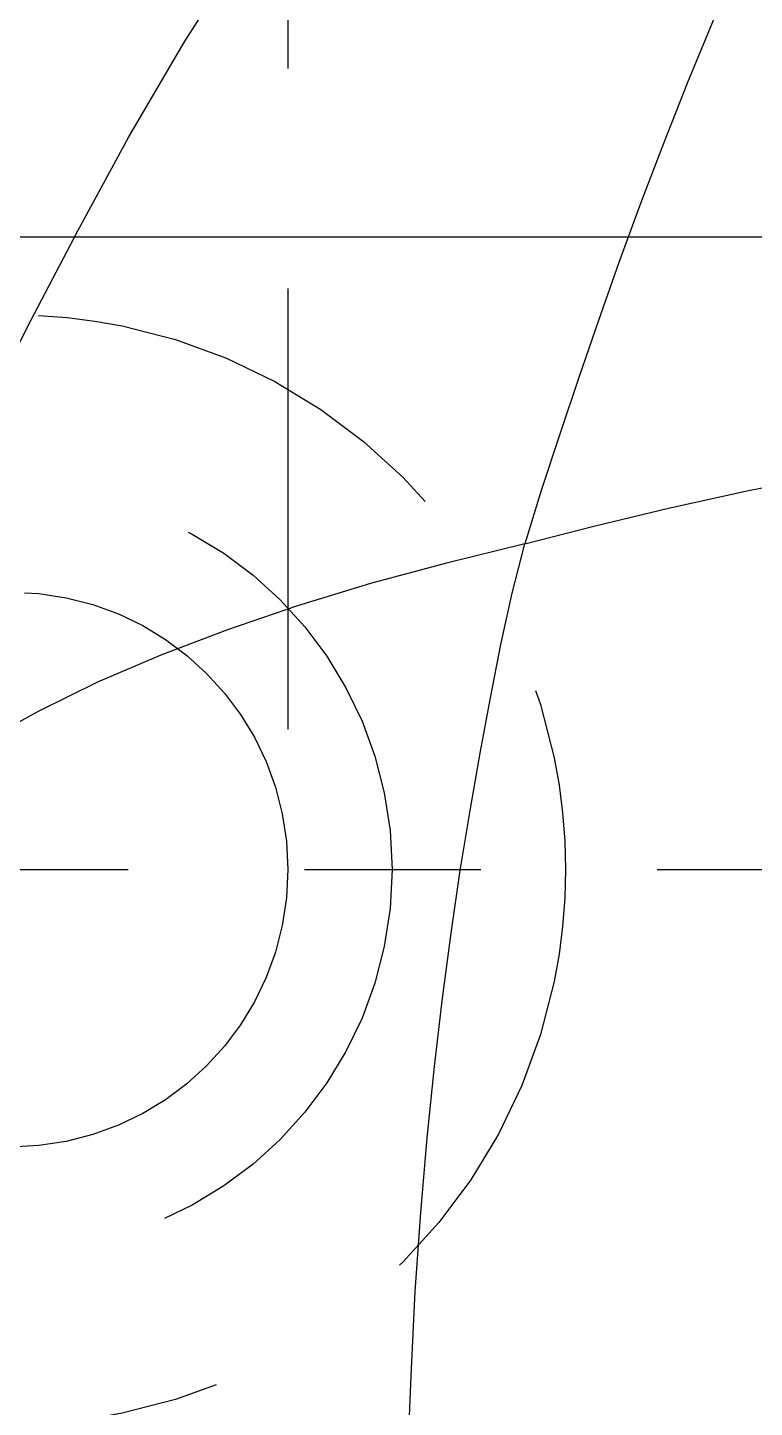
# Model space of a CAD drawing. Header units: inches. Extents: x 143011 to 144494, y -46023 to -44974.
# Drawn here: x 143748.83 to 143759.3, y -45359.17 to -45339.28 of the extents above; entities that cross this region are included whole.
import ezdxf

# ---------------------------------------------------------------- set-up
doc = ezdxf.new("R2010")
doc.units = ezdxf.units.IN
doc.header["$LTSCALE"] = 2
doc.header["$MEASUREMENT"] = 0
for name, pattern in [('CENTER', [50.8, 31.75, -6.35, 6.35, -6.35]), ('DASHED', [0.75, 0.5, -0.25]), ('HIDDEN', [9.525, 6.35, -3.175])]:
    doc.linetypes.add(name, pattern=pattern)
for name, color, linetype in [('CAV-COR', 1, 'CONTINUOUS'), ('DEFAULT_2', 8, 'HIDDEN'), ('wr2', 41, 'DASHED')]:
    doc.layers.add(name, color=color, linetype=linetype)

# ---------------------------------------------------------------- blocks, each defined once
blk = doc.blocks.new('20160901.140447')
at = {"layer": 'wr2', "linetype": 'CENTER', "ltscale": 0.2}
blk.add_line((0, -11), (0, 11), dxfattribs=at)
at = {"layer": 'wr2', "linetype": 'HIDDEN', "ltscale": 0.5}
for radius in [8, 5.5, 4]:
    blk.add_circle((0, 0), radius, dxfattribs=at)

msp = doc.modelspace()

# ---------------------------------------------------------------- linework, layer by layer
at = {"layer": 'CAV-COR', "linetype": 'ByBlock'}
for points in [[(143760.338, -45335.413), (143759.487, -45337.35), (143759.087, -45338.274), (143758.704, -45339.181), (143758.337, -45340.075), (143757.989, -45340.953), (143757.658, -45341.818), (143757.346, -45342.667), (143757.05, -45343.503), (143756.767, -45344.327), (143756.494, -45345.14), (143756.23, -45345.941), (143755.991, -45346.723)], [(143746.612, -45348.36), (143747.106, -45347.192), (143747.643, -45345.996), (143748.233, -45344.766), (143748.873, -45343.502), (143749.553, -45342.2), (143750.284, -45340.857), (143751.087, -45339.485), (143751.977, -45338.095)], [(143755.991, -45346.723), (143756.986, -45346.467), (143758.06, -45346.209), (143759.215, -45345.955), (143760.448, -45345.712), (143761.757, -45345.479), (143763.147, -45345.252), (143764.614, -45345.03), (143766.16, -45344.816), (143767.789, -45344.61), (143769.505, -45344.414), (143771.308, -45344.234), (143773.195, -45344.082)], [(143755.991, -45346.723), (143754.863, -45347), (143753.767, -45347.294), (143752.717, -45347.617), (143751.708, -45347.963), (143750.745, -45348.327), (143749.834, -45348.719), (143748.978, -45349.141), (143748.169, -45349.584), (143747.392, -45350.057), (143746.643, -45350.56), (143745.935, -45351.092), (143745.264, -45351.652)], [(143754.266, -45361.355), (143754.3, -45360.001), (143754.351, -45358.716), (143754.412, -45357.503), (143754.49, -45356.364), (143754.584, -45355.287), (143754.69, -45354.258), (143754.806, -45353.274), (143754.929, -45352.333), (143755.061, -45351.432), (143755.202, -45350.569), (143755.347, -45349.742), (143755.494, -45348.945), (143755.647, -45348.176), (143755.81, -45347.436), (143755.991, -45346.723)]]:
    msp.add_lwpolyline(points, dxfattribs=at)
at = {"layer": 'DEFAULT_2', "color": 8, "linetype": 'HIDDEN'}
msp.add_line((143747.54, -45342.297), (143760.626, -45342.297), dxfattribs=at)
at = {"layer": 'wr2', "linetype": 'HIDDEN', "ltscale": 0.5}
msp.add_line((143752.577, -45295.419), (143752.577, -45351.419), dxfattribs=at)

# ---------------------------------------------------------------- block references
at = {"layer": 'wr2', "linetype": 'ByBlock', "rotation": -90.00000000000001}
msp.add_blockref('20160901.140447', (143748.577, -45351.419), dxfattribs=at)

doc.saveas('drawing.dxf')
